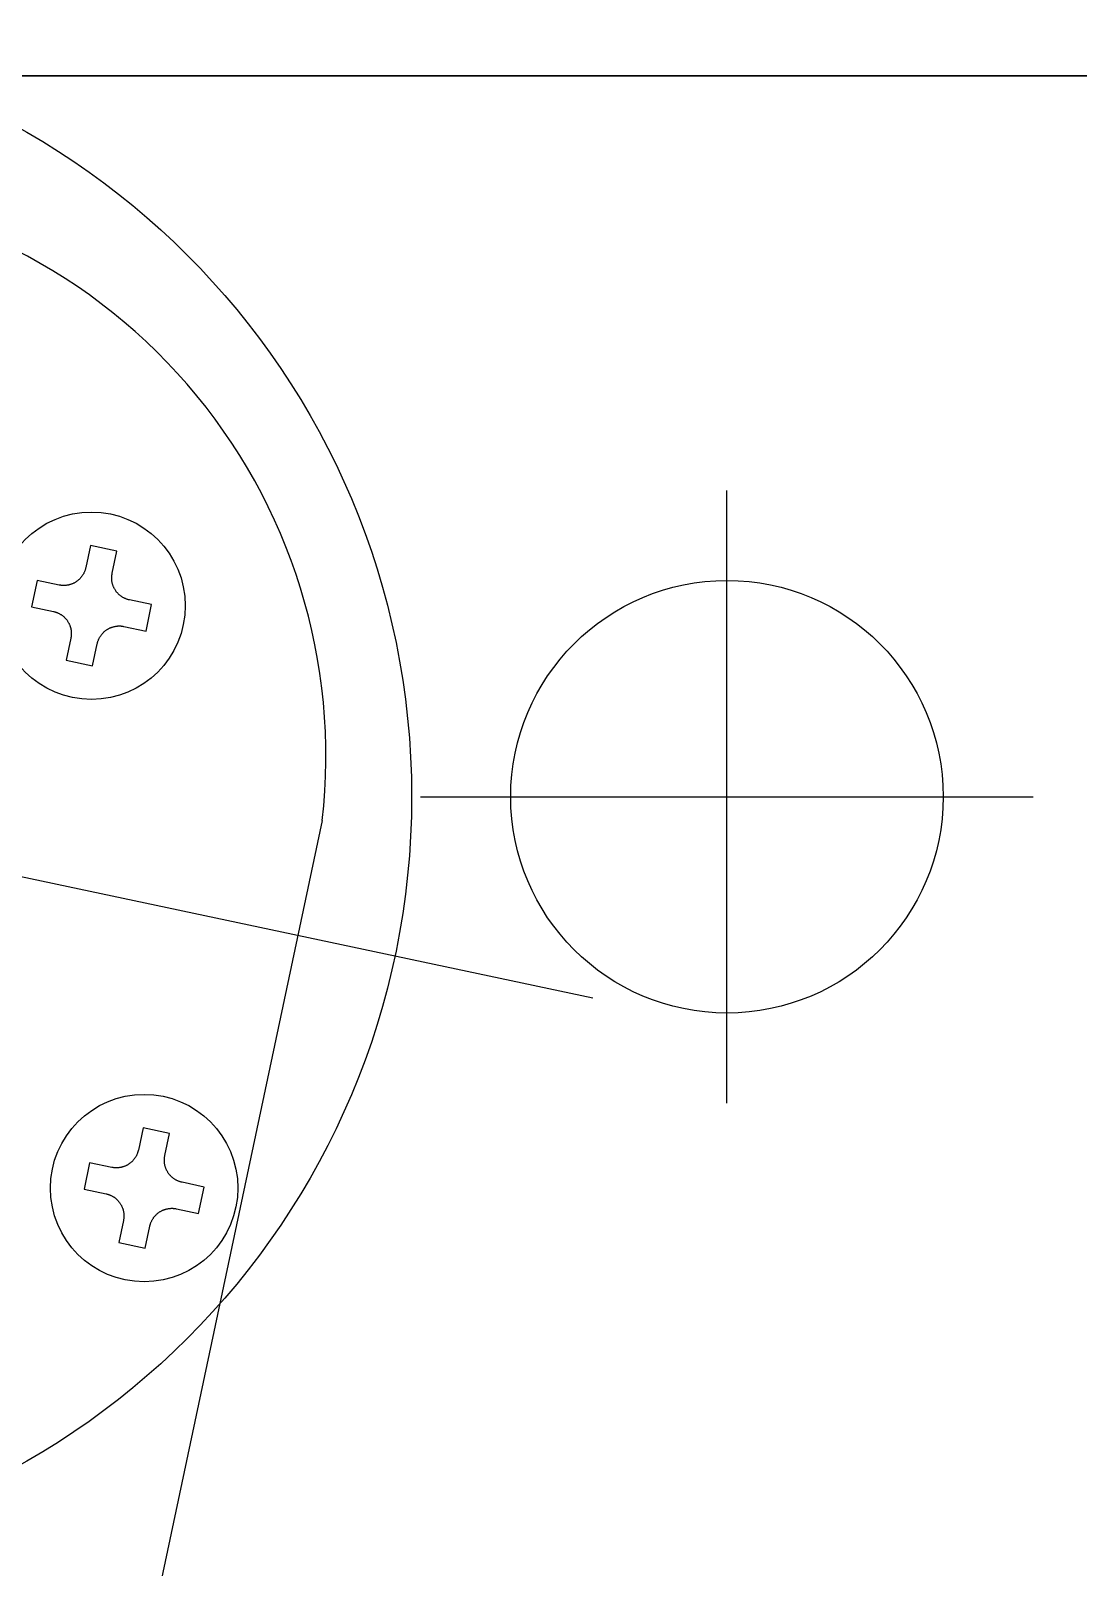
# Model space of a CAD drawing. Extents: x -668440 to 1010955, y -1678500 to 210463.
# Drawn here: x -556934 to -556353, y -896996 to -896144 of the extents above; entities that cross this region are included whole.
import ezdxf

# ---------------------------------------------------------------- set-up
doc = ezdxf.new("R2010")
doc.units = 0
doc.header["$MEASUREMENT"] = 0
doc.layers.get('0').update_dxf_attribs({"color": 3, "linetype": 'CONTINUOUS'})
for name, color, linetype in [('BOLT', 4, 'CONTINUOUS'), ('C400-R22-6M22_d', 7, 'CONTINUOUS'), ('chole', 7, 'CONTINUOUS'), ('cwr_d', 7, 'CONTINUOUS'), ('注記', 3, 'CONTINUOUS')]:
    doc.layers.add(name, color=color, linetype=linetype)

# ---------------------------------------------------------------- blocks, each defined once
blk = doc.blocks.new('tc02')
at = {"layer": '注記', "color": 4, "linetype": 'Continuous'}
for p, q in [((-18579.71, 32799.867), (-18581.21, 32799.867)), ((-18581.21, 32799.867), (-18581.21, 32798.617)), ((-18579.71, 32798.617), (-18579.71, 32799.867)), ((-18581.264, 32798.254), (-18581.273, 32798.225)), ((-18581.256, 32798.283), (-18581.264, 32798.254)), ((-18581.248, 32798.313), (-18581.256, 32798.283)), ((-18581.241, 32798.343), (-18581.248, 32798.313)), ((-18581.234, 32798.373), (-18581.241, 32798.343)), ((-18581.229, 32798.403), (-18581.234, 32798.373)), ((-18581.224, 32798.434), (-18581.229, 32798.403)), ((-18581.22, 32798.464), (-18581.224, 32798.434)), ((-18581.216, 32798.494), (-18581.22, 32798.464)), ((-18581.214, 32798.525), (-18581.216, 32798.494)), ((-18581.212, 32798.556), (-18581.214, 32798.525)), ((-18581.211, 32798.586), (-18581.212, 32798.556)), ((-18581.21, 32798.617), (-18581.211, 32798.586)), ((-18579.71, 32798.586), (-18579.71, 32798.617)), ((-18579.709, 32798.556), (-18579.71, 32798.586)), ((-18579.707, 32798.525), (-18579.709, 32798.556)), ((-18579.704, 32798.494), (-18579.707, 32798.525)), ((-18579.701, 32798.464), (-18579.704, 32798.494)), ((-18579.697, 32798.434), (-18579.701, 32798.464)), ((-18579.692, 32798.403), (-18579.697, 32798.434)), ((-18579.686, 32798.373), (-18579.692, 32798.403)), ((-18579.68, 32798.343), (-18579.686, 32798.373)), ((-18579.673, 32798.313), (-18579.68, 32798.343)), ((-18579.665, 32798.283), (-18579.673, 32798.313)), ((-18579.657, 32798.254), (-18579.665, 32798.283)), ((-18579.647, 32798.225), (-18579.657, 32798.254)), ((-18582.277, 32797.38), (-18582.307, 32797.376)), ((-18582.247, 32797.385), (-18582.277, 32797.38)), ((-18582.216, 32797.391), (-18582.247, 32797.385)), ((-18582.187, 32797.397), (-18582.216, 32797.391)), ((-18582.157, 32797.404), (-18582.187, 32797.397)), ((-18582.127, 32797.412), (-18582.157, 32797.404)), ((-18582.097, 32797.421), (-18582.127, 32797.412)), ((-18582.068, 32797.43), (-18582.097, 32797.421)), ((-18582.039, 32797.44), (-18582.068, 32797.43)), ((-18582.01, 32797.45), (-18582.039, 32797.44)), ((-18581.982, 32797.462), (-18582.01, 32797.45)), ((-18581.954, 32797.474), (-18581.982, 32797.462)), ((-18581.926, 32797.487), (-18581.954, 32797.474)), ((-18581.898, 32797.5), (-18581.926, 32797.487)), ((-18581.871, 32797.514), (-18581.898, 32797.5)), ((-18581.844, 32797.529), (-18581.871, 32797.514)), ((-18581.818, 32797.545), (-18581.844, 32797.529)), ((-18581.792, 32797.561), (-18581.818, 32797.545)), ((-18581.766, 32797.577), (-18581.792, 32797.561)), ((-18581.741, 32797.595), (-18581.766, 32797.577)), ((-18581.716, 32797.613), (-18581.741, 32797.595)), ((-18581.691, 32797.631), (-18581.716, 32797.613)), ((-18581.667, 32797.65), (-18581.691, 32797.631)), ((-18581.644, 32797.67), (-18581.667, 32797.65)), ((-18581.621, 32797.69), (-18581.644, 32797.67)), ((-18581.598, 32797.711), (-18581.621, 32797.69)), ((-18581.576, 32797.733), (-18581.598, 32797.711)), ((-18581.555, 32797.755), (-18581.576, 32797.733)), ((-18581.534, 32797.777), (-18581.555, 32797.755)), ((-18581.514, 32797.8), (-18581.534, 32797.777)), ((-18581.494, 32797.824), (-18581.514, 32797.8)), ((-18581.475, 32797.848), (-18581.494, 32797.824)), ((-18581.456, 32797.872), (-18581.475, 32797.848)), ((-18581.438, 32797.897), (-18581.456, 32797.872)), ((-18581.421, 32797.922), (-18581.438, 32797.897)), ((-18581.404, 32797.948), (-18581.421, 32797.922)), ((-18581.388, 32797.974), (-18581.404, 32797.948)), ((-18581.373, 32798.001), (-18581.388, 32797.974)), ((-18581.358, 32798.028), (-18581.373, 32798.001)), ((-18581.344, 32798.055), (-18581.358, 32798.028)), ((-18581.33, 32798.082), (-18581.344, 32798.055)), ((-18581.318, 32798.11), (-18581.33, 32798.082)), ((-18581.306, 32798.138), (-18581.318, 32798.11)), ((-18581.294, 32798.167), (-18581.306, 32798.138)), ((-18581.283, 32798.196), (-18581.294, 32798.167)), ((-18581.273, 32798.225), (-18581.283, 32798.196)), ((-18579.637, 32798.196), (-18579.647, 32798.225)), ((-18579.627, 32798.167), (-18579.637, 32798.196)), ((-18579.615, 32798.138), (-18579.627, 32798.167)), ((-18579.603, 32798.11), (-18579.615, 32798.138)), ((-18579.591, 32798.082), (-18579.603, 32798.11)), ((-18579.577, 32798.055), (-18579.591, 32798.082)), ((-18579.563, 32798.028), (-18579.577, 32798.055)), ((-18579.548, 32798.001), (-18579.563, 32798.028)), ((-18579.533, 32797.974), (-18579.548, 32798.001)), ((-18579.517, 32797.948), (-18579.533, 32797.974)), ((-18579.5, 32797.922), (-18579.517, 32797.948)), ((-18579.483, 32797.897), (-18579.5, 32797.922)), ((-18579.465, 32797.872), (-18579.483, 32797.897)), ((-18579.446, 32797.848), (-18579.465, 32797.872)), ((-18579.427, 32797.824), (-18579.446, 32797.848)), ((-18579.407, 32797.8), (-18579.427, 32797.824)), ((-18579.387, 32797.777), (-18579.407, 32797.8)), ((-18579.366, 32797.755), (-18579.387, 32797.777)), ((-18579.344, 32797.733), (-18579.366, 32797.755)), ((-18579.322, 32797.711), (-18579.344, 32797.733)), ((-18579.3, 32797.69), (-18579.322, 32797.711)), ((-18579.277, 32797.67), (-18579.3, 32797.69)), ((-18579.254, 32797.65), (-18579.277, 32797.67)), ((-18579.23, 32797.631), (-18579.254, 32797.65)), ((-18579.205, 32797.613), (-18579.23, 32797.631)), ((-18579.18, 32797.595), (-18579.205, 32797.613)), ((-18579.155, 32797.577), (-18579.18, 32797.595)), ((-18579.129, 32797.561), (-18579.155, 32797.577)), ((-18579.103, 32797.545), (-18579.129, 32797.561)), ((-18579.077, 32797.529), (-18579.103, 32797.545)), ((-18579.05, 32797.514), (-18579.077, 32797.529)), ((-18579.023, 32797.5), (-18579.05, 32797.514)), ((-18578.995, 32797.487), (-18579.023, 32797.5)), ((-18578.967, 32797.474), (-18578.995, 32797.487)), ((-18578.939, 32797.462), (-18578.967, 32797.474)), ((-18578.91, 32797.45), (-18578.939, 32797.462)), ((-18578.882, 32797.44), (-18578.91, 32797.45)), ((-18578.853, 32797.43), (-18578.882, 32797.44)), ((-18578.823, 32797.421), (-18578.853, 32797.43)), ((-18578.794, 32797.412), (-18578.823, 32797.421)), ((-18578.764, 32797.404), (-18578.794, 32797.412)), ((-18578.734, 32797.397), (-18578.764, 32797.404)), ((-18578.704, 32797.391), (-18578.734, 32797.397)), ((-18578.674, 32797.385), (-18578.704, 32797.391)), ((-18578.644, 32797.38), (-18578.674, 32797.385)), ((-18578.614, 32797.376), (-18578.644, 32797.38)), ((-18582.46, 32797.367), (-18583.71, 32797.367)), ((-18583.71, 32797.367), (-18583.71, 32795.867)), ((-18582.43, 32797.367), (-18582.46, 32797.367)), ((-18582.399, 32797.368), (-18582.43, 32797.367)), ((-18582.368, 32797.37), (-18582.399, 32797.368)), ((-18582.338, 32797.373), (-18582.368, 32797.37)), ((-18582.307, 32797.376), (-18582.338, 32797.373)), ((-18578.583, 32797.373), (-18578.614, 32797.376)), ((-18578.552, 32797.37), (-18578.583, 32797.373)), ((-18578.522, 32797.368), (-18578.552, 32797.37)), ((-18578.491, 32797.367), (-18578.522, 32797.368)), ((-18578.46, 32797.367), (-18578.491, 32797.367)), ((-18577.21, 32797.367), (-18578.46, 32797.367)), ((-18577.21, 32795.867), (-18577.21, 32797.367)), ((-18583.71, 32795.867), (-18582.46, 32795.867)), ((-18582.46, 32795.867), (-18582.43, 32795.866)), ((-18582.43, 32795.866), (-18582.399, 32795.865)), ((-18582.399, 32795.865), (-18582.368, 32795.863)), ((-18582.368, 32795.863), (-18582.338, 32795.861)), ((-18582.338, 32795.861), (-18582.307, 32795.857)), ((-18582.307, 32795.857), (-18582.277, 32795.853)), ((-18582.277, 32795.853), (-18582.247, 32795.848)), ((-18582.247, 32795.848), (-18582.216, 32795.843)), ((-18582.216, 32795.843), (-18582.187, 32795.836)), ((-18582.187, 32795.836), (-18582.157, 32795.829)), ((-18582.157, 32795.829), (-18582.127, 32795.821)), ((-18582.127, 32795.821), (-18582.097, 32795.813)), ((-18582.097, 32795.813), (-18582.068, 32795.804)), ((-18582.068, 32795.804), (-18582.039, 32795.794)), ((-18582.039, 32795.794), (-18582.01, 32795.783)), ((-18582.01, 32795.783), (-18581.982, 32795.771)), ((-18581.982, 32795.771), (-18581.954, 32795.759)), ((-18581.954, 32795.759), (-18581.926, 32795.747)), ((-18581.926, 32795.747), (-18581.898, 32795.733)), ((-18581.898, 32795.733), (-18581.871, 32795.719)), ((-18581.871, 32795.719), (-18581.844, 32795.704)), ((-18581.844, 32795.704), (-18581.818, 32795.689)), ((-18581.818, 32795.689), (-18581.792, 32795.673)), ((-18579.129, 32795.673), (-18579.103, 32795.689)), ((-18579.103, 32795.689), (-18579.077, 32795.704)), ((-18579.077, 32795.704), (-18579.05, 32795.719)), ((-18579.05, 32795.719), (-18579.023, 32795.733)), ((-18579.023, 32795.733), (-18578.995, 32795.747)), ((-18578.995, 32795.747), (-18578.967, 32795.759)), ((-18578.967, 32795.759), (-18578.939, 32795.771)), ((-18578.939, 32795.771), (-18578.91, 32795.783)), ((-18578.91, 32795.783), (-18578.882, 32795.794)), ((-18578.882, 32795.794), (-18578.853, 32795.804)), ((-18578.853, 32795.804), (-18578.823, 32795.813)), ((-18578.823, 32795.813), (-18578.794, 32795.821)), ((-18578.794, 32795.821), (-18578.764, 32795.829)), ((-18578.764, 32795.829), (-18578.734, 32795.836)), ((-18578.734, 32795.836), (-18578.704, 32795.843)), ((-18578.704, 32795.843), (-18578.674, 32795.848)), ((-18578.674, 32795.848), (-18578.644, 32795.853)), ((-18578.644, 32795.853), (-18578.614, 32795.857)), ((-18578.614, 32795.857), (-18578.583, 32795.861)), ((-18578.583, 32795.861), (-18578.552, 32795.863)), ((-18578.552, 32795.863), (-18578.522, 32795.865)), ((-18578.522, 32795.865), (-18578.491, 32795.866)), ((-18578.491, 32795.866), (-18578.46, 32795.867)), ((-18578.46, 32795.867), (-18577.21, 32795.867)), ((-18581.792, 32795.673), (-18581.766, 32795.656)), ((-18581.766, 32795.656), (-18581.741, 32795.639)), ((-18581.741, 32795.639), (-18581.716, 32795.621)), ((-18581.716, 32795.621), (-18581.691, 32795.602)), ((-18581.691, 32795.602), (-18581.667, 32795.583)), ((-18581.667, 32795.583), (-18581.644, 32795.563)), ((-18581.644, 32795.563), (-18581.621, 32795.543)), ((-18581.621, 32795.543), (-18581.598, 32795.522)), ((-18581.598, 32795.522), (-18581.576, 32795.5)), ((-18581.576, 32795.5), (-18581.555, 32795.479)), ((-18581.555, 32795.479), (-18581.534, 32795.456)), ((-18581.534, 32795.456), (-18581.514, 32795.433)), ((-18581.514, 32795.433), (-18581.494, 32795.409)), ((-18581.494, 32795.409), (-18581.475, 32795.386)), ((-18581.475, 32795.386), (-18581.456, 32795.361)), ((-18581.456, 32795.361), (-18581.438, 32795.336)), ((-18581.438, 32795.336), (-18581.421, 32795.311)), ((-18581.421, 32795.311), (-18581.404, 32795.285)), ((-18581.404, 32795.285), (-18581.388, 32795.259)), ((-18581.388, 32795.259), (-18581.373, 32795.233)), ((-18581.373, 32795.233), (-18581.358, 32795.206)), ((-18581.358, 32795.206), (-18581.344, 32795.178)), ((-18581.344, 32795.178), (-18581.33, 32795.151)), ((-18581.33, 32795.151), (-18581.318, 32795.123)), ((-18581.318, 32795.123), (-18581.306, 32795.095)), ((-18581.306, 32795.095), (-18581.294, 32795.066)), ((-18581.294, 32795.066), (-18581.283, 32795.038)), ((-18581.283, 32795.038), (-18581.273, 32795.008)), ((-18581.273, 32795.008), (-18581.264, 32794.979)), ((-18581.264, 32794.979), (-18581.256, 32794.95)), ((-18581.256, 32794.95), (-18581.248, 32794.92)), ((-18581.248, 32794.92), (-18581.241, 32794.89)), ((-18581.241, 32794.89), (-18581.234, 32794.86)), ((-18581.234, 32794.86), (-18581.229, 32794.83)), ((-18581.229, 32794.83), (-18581.224, 32794.8)), ((-18579.697, 32794.8), (-18579.692, 32794.83)), ((-18579.692, 32794.83), (-18579.687, 32794.86)), ((-18579.687, 32794.86), (-18579.68, 32794.89)), ((-18579.68, 32794.89), (-18579.673, 32794.92)), ((-18579.673, 32794.92), (-18579.665, 32794.95)), ((-18579.665, 32794.95), (-18579.657, 32794.979)), ((-18579.657, 32794.979), (-18579.647, 32795.008)), ((-18579.647, 32795.008), (-18579.637, 32795.038)), ((-18579.637, 32795.038), (-18579.627, 32795.066)), ((-18579.627, 32795.066), (-18579.615, 32795.095)), ((-18579.615, 32795.095), (-18579.603, 32795.123)), ((-18579.603, 32795.123), (-18579.591, 32795.151)), ((-18579.591, 32795.151), (-18579.577, 32795.178)), ((-18579.577, 32795.178), (-18579.563, 32795.206)), ((-18579.563, 32795.206), (-18579.548, 32795.233)), ((-18579.548, 32795.233), (-18579.533, 32795.259)), ((-18579.533, 32795.259), (-18579.517, 32795.285)), ((-18579.517, 32795.285), (-18579.5, 32795.311)), ((-18579.5, 32795.311), (-18579.483, 32795.336)), ((-18579.483, 32795.336), (-18579.465, 32795.361)), ((-18579.465, 32795.361), (-18579.446, 32795.386)), ((-18579.446, 32795.386), (-18579.427, 32795.409)), ((-18579.427, 32795.409), (-18579.407, 32795.433)), ((-18579.407, 32795.433), (-18579.387, 32795.456)), ((-18579.387, 32795.456), (-18579.366, 32795.479)), ((-18579.366, 32795.479), (-18579.344, 32795.5)), ((-18579.344, 32795.5), (-18579.322, 32795.522)), ((-18579.322, 32795.522), (-18579.3, 32795.543)), ((-18579.3, 32795.543), (-18579.277, 32795.563)), ((-18579.277, 32795.563), (-18579.254, 32795.583)), ((-18579.254, 32795.583), (-18579.23, 32795.602)), ((-18579.23, 32795.602), (-18579.205, 32795.621)), ((-18579.205, 32795.621), (-18579.18, 32795.639)), ((-18579.18, 32795.639), (-18579.155, 32795.656)), ((-18579.155, 32795.656), (-18579.129, 32795.673)), ((-18581.224, 32794.8), (-18581.22, 32794.769)), ((-18581.22, 32794.769), (-18581.216, 32794.739)), ((-18581.216, 32794.739), (-18581.214, 32794.708)), ((-18581.214, 32794.708), (-18581.212, 32794.678)), ((-18581.212, 32794.678), (-18581.211, 32794.647)), ((-18581.211, 32794.647), (-18581.21, 32794.617)), ((-18581.21, 32794.617), (-18581.21, 32793.367)), ((-18579.71, 32794.647), (-18579.709, 32794.678)), ((-18579.71, 32794.617), (-18579.71, 32794.647)), ((-18579.71, 32793.367), (-18579.71, 32794.617)), ((-18579.709, 32794.678), (-18579.707, 32794.708)), ((-18579.707, 32794.708), (-18579.704, 32794.739)), ((-18579.704, 32794.739), (-18579.701, 32794.769)), ((-18579.701, 32794.769), (-18579.697, 32794.8)), ((-18581.21, 32793.367), (-18579.71, 32793.367)), ((-18565.46, 32787.617), (-18565.46, 32677.617)), ((-18570.149, 32768.867), (-18571.649, 32768.867)), ((-18571.649, 32768.867), (-18571.649, 32767.617)), ((-18570.149, 32767.617), (-18570.149, 32768.867)), ((-18571.651, 32767.556), (-18571.653, 32767.525)), ((-18571.65, 32767.586), (-18571.651, 32767.556)), ((-18571.649, 32767.617), (-18571.65, 32767.586)), ((-18570.149, 32767.586), (-18570.149, 32767.617)), ((-18570.148, 32767.556), (-18570.149, 32767.586)), ((-18570.146, 32767.525), (-18570.148, 32767.556)), ((-18572.06, 32766.69), (-18572.083, 32766.67)), ((-18572.037, 32766.711), (-18572.06, 32766.69)), ((-18572.015, 32766.733), (-18572.037, 32766.711)), ((-18571.994, 32766.755), (-18572.015, 32766.733)), ((-18571.973, 32766.777), (-18571.994, 32766.755)), ((-18571.953, 32766.8), (-18571.973, 32766.777)), ((-18571.933, 32766.824), (-18571.953, 32766.8)), ((-18571.914, 32766.848), (-18571.933, 32766.824)), ((-18571.895, 32766.872), (-18571.914, 32766.848)), ((-18571.877, 32766.897), (-18571.895, 32766.872)), ((-18571.86, 32766.922), (-18571.877, 32766.897)), ((-18571.843, 32766.948), (-18571.86, 32766.922)), ((-18571.827, 32766.974), (-18571.843, 32766.948)), ((-18571.811, 32767.001), (-18571.827, 32766.974)), ((-18571.797, 32767.028), (-18571.811, 32767.001)), ((-18571.783, 32767.055), (-18571.797, 32767.028)), ((-18571.769, 32767.082), (-18571.783, 32767.055)), ((-18571.756, 32767.11), (-18571.769, 32767.082)), ((-18571.744, 32767.138), (-18571.756, 32767.11)), ((-18571.733, 32767.167), (-18571.744, 32767.138)), ((-18571.722, 32767.196), (-18571.733, 32767.167)), ((-18571.712, 32767.225), (-18571.722, 32767.196)), ((-18571.703, 32767.254), (-18571.712, 32767.225)), ((-18571.694, 32767.283), (-18571.703, 32767.254)), ((-18571.687, 32767.313), (-18571.694, 32767.283)), ((-18571.679, 32767.343), (-18571.687, 32767.313)), ((-18571.673, 32767.373), (-18571.679, 32767.343)), ((-18571.667, 32767.403), (-18571.673, 32767.373)), ((-18571.663, 32767.434), (-18571.667, 32767.403)), ((-18571.659, 32767.464), (-18571.663, 32767.434)), ((-18571.655, 32767.494), (-18571.659, 32767.464)), ((-18571.653, 32767.525), (-18571.655, 32767.494)), ((-18570.143, 32767.494), (-18570.146, 32767.525)), ((-18570.14, 32767.464), (-18570.143, 32767.494)), ((-18570.136, 32767.434), (-18570.14, 32767.464)), ((-18570.131, 32767.403), (-18570.136, 32767.434)), ((-18570.125, 32767.373), (-18570.131, 32767.403)), ((-18570.119, 32767.343), (-18570.125, 32767.373)), ((-18570.112, 32767.313), (-18570.119, 32767.343)), ((-18570.104, 32767.283), (-18570.112, 32767.313)), ((-18570.095, 32767.254), (-18570.104, 32767.283)), ((-18570.086, 32767.225), (-18570.095, 32767.254)), ((-18570.076, 32767.196), (-18570.086, 32767.225)), ((-18570.065, 32767.167), (-18570.076, 32767.196)), ((-18570.054, 32767.138), (-18570.065, 32767.167)), ((-18570.042, 32767.11), (-18570.054, 32767.138)), ((-18570.029, 32767.082), (-18570.042, 32767.11)), ((-18570.016, 32767.055), (-18570.029, 32767.082)), ((-18570.002, 32767.028), (-18570.016, 32767.055)), ((-18569.987, 32767.001), (-18570.002, 32767.028)), ((-18569.971, 32766.974), (-18569.987, 32767.001)), ((-18569.955, 32766.948), (-18569.971, 32766.974)), ((-18569.939, 32766.922), (-18569.955, 32766.948)), ((-18569.921, 32766.897), (-18569.939, 32766.922)), ((-18569.903, 32766.872), (-18569.921, 32766.897)), ((-18569.885, 32766.848), (-18569.903, 32766.872)), ((-18569.866, 32766.824), (-18569.885, 32766.848)), ((-18569.846, 32766.8), (-18569.866, 32766.824)), ((-18569.825, 32766.777), (-18569.846, 32766.8)), ((-18569.805, 32766.755), (-18569.825, 32766.777)), ((-18569.783, 32766.733), (-18569.805, 32766.755)), ((-18569.761, 32766.711), (-18569.783, 32766.733)), ((-18569.739, 32766.69), (-18569.761, 32766.711)), ((-18569.716, 32766.67), (-18569.739, 32766.69)), ((-18572.899, 32766.367), (-18574.149, 32766.367)), ((-18574.149, 32766.367), (-18574.149, 32764.867)), ((-18572.868, 32766.367), (-18572.899, 32766.367)), ((-18572.838, 32766.368), (-18572.868, 32766.367)), ((-18572.807, 32766.37), (-18572.838, 32766.368)), ((-18572.777, 32766.373), (-18572.807, 32766.37)), ((-18572.746, 32766.376), (-18572.777, 32766.373)), ((-18572.716, 32766.38), (-18572.746, 32766.376)), ((-18572.685, 32766.385), (-18572.716, 32766.38)), ((-18572.655, 32766.391), (-18572.685, 32766.385)), ((-18572.625, 32766.397), (-18572.655, 32766.391)), ((-18572.595, 32766.404), (-18572.625, 32766.397)), ((-18572.566, 32766.412), (-18572.595, 32766.404)), ((-18572.536, 32766.421), (-18572.566, 32766.412)), ((-18572.507, 32766.43), (-18572.536, 32766.421)), ((-18572.478, 32766.44), (-18572.507, 32766.43)), ((-18572.449, 32766.45), (-18572.478, 32766.44)), ((-18572.421, 32766.462), (-18572.449, 32766.45)), ((-18572.392, 32766.474), (-18572.421, 32766.462)), ((-18572.365, 32766.487), (-18572.392, 32766.474)), ((-18572.337, 32766.5), (-18572.365, 32766.487)), ((-18572.31, 32766.514), (-18572.337, 32766.5)), ((-18572.283, 32766.529), (-18572.31, 32766.514)), ((-18572.256, 32766.544), (-18572.283, 32766.529)), ((-18572.23, 32766.561), (-18572.256, 32766.544)), ((-18572.205, 32766.577), (-18572.23, 32766.561)), ((-18572.179, 32766.595), (-18572.205, 32766.577)), ((-18572.154, 32766.613), (-18572.179, 32766.595)), ((-18572.13, 32766.631), (-18572.154, 32766.613)), ((-18572.106, 32766.65), (-18572.13, 32766.631)), ((-18572.083, 32766.67), (-18572.106, 32766.65)), ((-18569.692, 32766.65), (-18569.716, 32766.67)), ((-18569.668, 32766.631), (-18569.692, 32766.65)), ((-18569.644, 32766.613), (-18569.668, 32766.631)), ((-18569.619, 32766.595), (-18569.644, 32766.613)), ((-18569.594, 32766.577), (-18569.619, 32766.595)), ((-18569.568, 32766.561), (-18569.594, 32766.577)), ((-18569.542, 32766.544), (-18569.568, 32766.561)), ((-18569.515, 32766.529), (-18569.542, 32766.544)), ((-18569.489, 32766.514), (-18569.515, 32766.529)), ((-18569.461, 32766.5), (-18569.489, 32766.514)), ((-18569.434, 32766.487), (-18569.461, 32766.5)), ((-18569.406, 32766.474), (-18569.434, 32766.487)), ((-18569.378, 32766.462), (-18569.406, 32766.474)), ((-18569.349, 32766.45), (-18569.378, 32766.462)), ((-18569.32, 32766.44), (-18569.349, 32766.45)), ((-18569.291, 32766.43), (-18569.32, 32766.44)), ((-18569.262, 32766.421), (-18569.291, 32766.43)), ((-18569.233, 32766.412), (-18569.262, 32766.421)), ((-18569.203, 32766.404), (-18569.233, 32766.412)), ((-18569.173, 32766.397), (-18569.203, 32766.404)), ((-18569.143, 32766.391), (-18569.173, 32766.397)), ((-18569.113, 32766.385), (-18569.143, 32766.391)), ((-18569.083, 32766.38), (-18569.113, 32766.385)), ((-18569.052, 32766.376), (-18569.083, 32766.38)), ((-18569.022, 32766.373), (-18569.052, 32766.376)), ((-18568.991, 32766.37), (-18569.022, 32766.373)), ((-18568.961, 32766.368), (-18568.991, 32766.37)), ((-18568.93, 32766.367), (-18568.961, 32766.368)), ((-18568.899, 32766.367), (-18568.93, 32766.367)), ((-18567.649, 32766.367), (-18568.899, 32766.367)), ((-18567.649, 32764.867), (-18567.649, 32766.367)), ((-18574.149, 32764.867), (-18572.899, 32764.867)), ((-18572.899, 32764.867), (-18572.868, 32764.866)), ((-18572.868, 32764.866), (-18572.838, 32764.865)), ((-18572.838, 32764.865), (-18572.807, 32764.863)), ((-18572.807, 32764.863), (-18572.777, 32764.861)), ((-18572.777, 32764.861), (-18572.746, 32764.857)), ((-18572.746, 32764.857), (-18572.716, 32764.853)), ((-18572.716, 32764.853), (-18572.685, 32764.848)), ((-18572.685, 32764.848), (-18572.655, 32764.843)), ((-18572.655, 32764.843), (-18572.625, 32764.836)), ((-18572.625, 32764.836), (-18572.595, 32764.829)), ((-18572.595, 32764.829), (-18572.566, 32764.821)), ((-18572.566, 32764.821), (-18572.536, 32764.813)), ((-18572.536, 32764.813), (-18572.507, 32764.804)), ((-18572.507, 32764.804), (-18572.478, 32764.794)), ((-18572.478, 32764.794), (-18572.449, 32764.783)), ((-18572.449, 32764.783), (-18572.421, 32764.771)), ((-18572.421, 32764.771), (-18572.392, 32764.759)), ((-18572.392, 32764.759), (-18572.365, 32764.747)), ((-18572.365, 32764.747), (-18572.337, 32764.733)), ((-18572.337, 32764.733), (-18572.31, 32764.719)), ((-18572.31, 32764.719), (-18572.283, 32764.704)), ((-18572.283, 32764.704), (-18572.256, 32764.689)), ((-18572.256, 32764.689), (-18572.23, 32764.673)), ((-18572.23, 32764.673), (-18572.205, 32764.656)), ((-18572.205, 32764.656), (-18572.179, 32764.639)), ((-18572.179, 32764.639), (-18572.154, 32764.621)), ((-18572.154, 32764.621), (-18572.13, 32764.602)), ((-18572.13, 32764.602), (-18572.106, 32764.583)), ((-18572.106, 32764.583), (-18572.083, 32764.563)), ((-18572.083, 32764.563), (-18572.06, 32764.543)), ((-18572.06, 32764.543), (-18572.037, 32764.522)), ((-18572.037, 32764.522), (-18572.015, 32764.5)), ((-18572.015, 32764.5), (-18571.994, 32764.478)), ((-18571.994, 32764.478), (-18571.973, 32764.456)), ((-18571.973, 32764.456), (-18571.953, 32764.433)), ((-18571.953, 32764.433), (-18571.933, 32764.409)), ((-18571.933, 32764.409), (-18571.914, 32764.386)), ((-18571.914, 32764.386), (-18571.895, 32764.361)), ((-18571.895, 32764.361), (-18571.877, 32764.336)), ((-18571.877, 32764.336), (-18571.86, 32764.311)), ((-18571.86, 32764.311), (-18571.843, 32764.285)), ((-18571.843, 32764.285), (-18571.827, 32764.259)), ((-18571.827, 32764.259), (-18571.811, 32764.233)), ((-18571.811, 32764.233), (-18571.797, 32764.206)), ((-18571.797, 32764.206), (-18571.783, 32764.178)), ((-18571.783, 32764.178), (-18571.769, 32764.151)), ((-18571.769, 32764.151), (-18571.756, 32764.123)), ((-18570.042, 32764.123), (-18570.029, 32764.151)), ((-18570.029, 32764.151), (-18570.016, 32764.178)), ((-18570.016, 32764.178), (-18570.002, 32764.206)), ((-18570.002, 32764.206), (-18569.987, 32764.233)), ((-18569.987, 32764.233), (-18569.971, 32764.259)), ((-18569.971, 32764.259), (-18569.955, 32764.285)), ((-18569.955, 32764.285), (-18569.939, 32764.311)), ((-18569.939, 32764.311), (-18569.921, 32764.336)), ((-18569.921, 32764.336), (-18569.903, 32764.361)), ((-18569.903, 32764.361), (-18569.885, 32764.386)), ((-18569.885, 32764.386), (-18569.866, 32764.409)), ((-18569.866, 32764.409), (-18569.846, 32764.433)), ((-18569.846, 32764.433), (-18569.825, 32764.456)), ((-18569.825, 32764.456), (-18569.805, 32764.478)), ((-18569.805, 32764.478), (-18569.783, 32764.5)), ((-18569.783, 32764.5), (-18569.761, 32764.522)), ((-18569.761, 32764.522), (-18569.739, 32764.543)), ((-18569.739, 32764.543), (-18569.716, 32764.563)), ((-18569.716, 32764.563), (-18569.692, 32764.583)), ((-18569.692, 32764.583), (-18569.668, 32764.602)), ((-18569.668, 32764.602), (-18569.644, 32764.621)), ((-18569.644, 32764.621), (-18569.619, 32764.639)), ((-18569.619, 32764.639), (-18569.594, 32764.656)), ((-18569.594, 32764.656), (-18569.568, 32764.673)), ((-18569.568, 32764.673), (-18569.542, 32764.689)), ((-18569.542, 32764.689), (-18569.515, 32764.704)), ((-18569.515, 32764.704), (-18569.489, 32764.719)), ((-18569.489, 32764.719), (-18569.461, 32764.733)), ((-18569.461, 32764.733), (-18569.434, 32764.747)), ((-18569.434, 32764.747), (-18569.406, 32764.759)), ((-18569.406, 32764.759), (-18569.378, 32764.771)), ((-18569.378, 32764.771), (-18569.349, 32764.783)), ((-18569.349, 32764.783), (-18569.32, 32764.794)), ((-18569.32, 32764.794), (-18569.291, 32764.804)), ((-18569.291, 32764.804), (-18569.262, 32764.813)), ((-18569.262, 32764.813), (-18569.233, 32764.821)), ((-18569.233, 32764.821), (-18569.203, 32764.829)), ((-18569.203, 32764.829), (-18569.173, 32764.836)), ((-18569.173, 32764.836), (-18569.143, 32764.843)), ((-18569.143, 32764.843), (-18569.113, 32764.848)), ((-18569.113, 32764.848), (-18569.083, 32764.853)), ((-18569.083, 32764.853), (-18569.052, 32764.857)), ((-18569.052, 32764.857), (-18569.022, 32764.861)), ((-18569.022, 32764.861), (-18568.991, 32764.863)), ((-18568.991, 32764.863), (-18568.961, 32764.865)), ((-18568.961, 32764.865), (-18568.93, 32764.866)), ((-18568.93, 32764.866), (-18568.899, 32764.867)), ((-18568.899, 32764.867), (-18567.649, 32764.867)), ((-18571.756, 32764.123), (-18571.744, 32764.095)), ((-18571.744, 32764.095), (-18571.733, 32764.066)), ((-18571.733, 32764.066), (-18571.722, 32764.038)), ((-18571.722, 32764.038), (-18571.712, 32764.008)), ((-18571.712, 32764.008), (-18571.703, 32763.979)), ((-18571.703, 32763.979), (-18571.694, 32763.95)), ((-18571.694, 32763.95), (-18571.687, 32763.92)), ((-18571.687, 32763.92), (-18571.679, 32763.89)), ((-18571.679, 32763.89), (-18571.673, 32763.86)), ((-18571.673, 32763.86), (-18571.667, 32763.83)), ((-18571.667, 32763.83), (-18571.663, 32763.8)), ((-18571.663, 32763.8), (-18571.659, 32763.769)), ((-18571.659, 32763.769), (-18571.655, 32763.739)), ((-18571.655, 32763.739), (-18571.653, 32763.708)), ((-18571.653, 32763.708), (-18571.651, 32763.678)), ((-18571.651, 32763.678), (-18571.65, 32763.647)), ((-18571.65, 32763.647), (-18571.649, 32763.617)), ((-18571.649, 32763.617), (-18571.649, 32762.367)), ((-18570.149, 32763.647), (-18570.148, 32763.678)), ((-18570.149, 32763.617), (-18570.149, 32763.647)), ((-18570.149, 32762.367), (-18570.149, 32763.617)), ((-18570.148, 32763.678), (-18570.146, 32763.708)), ((-18570.146, 32763.708), (-18570.143, 32763.739)), ((-18570.143, 32763.739), (-18570.14, 32763.769)), ((-18570.14, 32763.769), (-18570.136, 32763.8)), ((-18570.136, 32763.8), (-18570.131, 32763.83)), ((-18570.131, 32763.83), (-18570.125, 32763.86)), ((-18570.125, 32763.86), (-18570.119, 32763.89)), ((-18570.119, 32763.89), (-18570.112, 32763.92)), ((-18570.112, 32763.92), (-18570.104, 32763.95)), ((-18570.104, 32763.95), (-18570.095, 32763.979)), ((-18570.095, 32763.979), (-18570.086, 32764.008)), ((-18570.086, 32764.008), (-18570.076, 32764.038)), ((-18570.076, 32764.038), (-18570.065, 32764.066)), ((-18570.065, 32764.066), (-18570.054, 32764.095)), ((-18570.054, 32764.095), (-18570.042, 32764.123)), ((-18571.649, 32762.367), (-18570.149, 32762.367))]:
    blk.add_line(p, q, dxfattribs=at)
at = {"layer": '注記', "color": 4}
blk.add_line((-18656.19, 32781.117), (-18548.73, 32781.117), dxfattribs=at)
blk.add_circle((-18602.46, 32781.117), 42.5, dxfattribs=at)
at = {"layer": '注記', "color": 4, "linetype": 'Continuous'}
for centre in [(-18580.46, 32796.617), (-18570.899, 32765.617)]:
    blk.add_circle(centre, 5.2, dxfattribs=at)
blk.add_arc((-18596.834, 32784.604), 31.518, 5.48413, 100.28214, dxfattribs=at)
blk = doc.blocks.new('剛接合部C1Y')
at = {"layer": 'BOLT'}
for p, q in [((-222724.62063, -394298.59222), (-222724.62063, -394264.59222)), ((-222724.62063, -394298.59222), (-222724.62063, -394264.59222)), ((-222741.62063, -394281.59222), (-222707.62063, -394281.59222)), ((-222741.62063, -394281.59222), (-222707.62063, -394281.59222))]:
    blk.add_line(p, q, dxfattribs=at)
at = {"layer": 'C400-R22-6M22_d'}
blk.add_line((-222884.62063, -394241.59222), (-222684.62063, -394241.59222), dxfattribs=at)
blk.add_circle((-222724.62063, -394281.59222), 12, dxfattribs=at)
at = {"layer": 'chole'}
blk.add_circle((-222724.62063, -394281.59222), 12, dxfattribs=at)
blk.add_circle((-222724.62063, -394281.59222), 12, dxfattribs=at)
at = {"layer": 'cwr_d'}
blk.add_line((-222684.62063, -394241.59222), (-222884.62063, -394241.59222), dxfattribs=at)
blk.add_line((-222684.62063, -394241.59222), (-222884.62063, -394241.59222), dxfattribs=at)
blk.add_circle((-222724.62063, -394281.59222), 12, dxfattribs=at)
blk.add_circle((-222724.62063, -394281.59222), 12, dxfattribs=at)
at = {"rotation": 348.0238675557966}
blk.add_blockref('tc02', (-211389.27873, -430209.28802, 500), dxfattribs=at)

msp = doc.modelspace()

# ---------------------------------------------------------------- block references
at = {"xscale": 10, "yscale": 10, "zscale": 10}
msp.add_blockref('剛接合部C1Y', (1670698.6842, 3046247.35843, 5600), dxfattribs=at)

doc.saveas('drawing.dxf')
